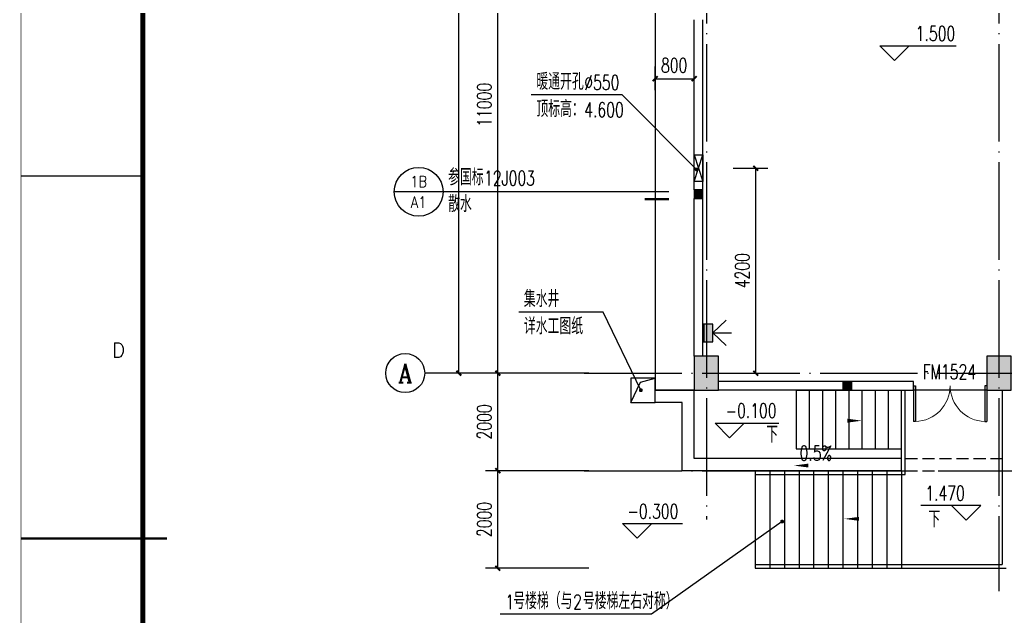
# Model space of a CAD drawing. Header units: millimetres. Extents: x 198973 to 283123, y 132052 to 191502.
# Drawn here: x 198973 to 219192, y 160182 to 172409 of the extents above; entities that cross this region are included whole.
import ezdxf
from ezdxf.enums import TextEntityAlignment as Align

# ---------------------------------------------------------------- set-up
doc = ezdxf.new("R2010")
doc.units = ezdxf.units.MM
doc.header["$LTSCALE"] = 1000
for name, pattern in [('CENTER', [2, 1.25, -0.25, 0.25, -0.25]), ('DASH', [0.35, 0.25, -0.1]), ('DOTE', [2.42, 2, -0.2, 0.02, -0.2])]:
    doc.linetypes.add(name, pattern=pattern)
doc.layers.get('0').update_dxf_attribs({"color": 8})
doc.layers.get('DEFPOINTS').update_dxf_attribs({"color": 8})
for name, color, linetype in [('-人员定位', 6, 'Continuous'), ('01', 8, 'Continuous'), ('3T_WOOD', 8, 'Continuous'), ('55', 8, 'Continuous'), ('AXIS', 8, 'Continuous'), ('COLUMN', 8, 'Continuous'), ('DIM_ELEV', 8, 'Continuous'), ('DIM_IDEN', 8, 'Continuous'), ('DIM_LEAD', 8, 'Continuous'), ('DIM_SYMB', 8, 'Continuous'), ('DOTE', 8, 'CENTER'), ('HQ', 8, 'Continuous'), ('PUB_DIM', 8, 'Continuous'), ('PUB_HATCH', 8, 'Continuous'), ('STAIR', 8, 'Continuous'), ('WALL', 8, 'Continuous'), ('WINDOW', 8, 'Continuous'), ('WINDOW_TEXT', 8, 'Continuous')]:
    doc.layers.add(name, color=color, linetype=linetype)
doc.styles.add('_TCH_AXIS', font='COMPLEX', dxfattribs={"bigfont": 'GBCBIG'})
doc.styles.add('_TCH_DIM', font='SIMPLEX', dxfattribs={"bigfont": 'GBCBIG'})
doc.styles.add('_TCH_DIM_T3', font='SIMPLEX', dxfattribs={"width": 0.705882, "bigfont": 'GBCBIG'})
doc.styles.add('_TCH_LABEL', font='COMPLEX', dxfattribs={"bigfont": 'GBCBIG'})
doc.styles.add('_TCH_WINDOW', font='SIMPLEX', dxfattribs={"height": 3.5, "bigfont": 'GBCBIG'})
doc.styles.get("Standard").update_dxf_attribs({"font": 'txt', "bigfont": 'gbcbig.shx'})
doc.dimstyles.new('_TCH_ARCH&&100', dxfattribs={"dimtxt": 297.5, "dimasz": 100, "dimexe": 250, "dimexo": 300, "dimgap": 126.25, "dimtad": 1, "dimdec": 0, "dimzin": 0, "dimdsep": 46, "dimtxsty": '_TCH_DIM_T3', "dimblk": 'ARCHTICK', "dimcen": 0.09, "dimclrt": 7, "dimazin": 2, "dimtfac": 1, "dimtdec": 0, "dimtix": 1, "dimtmove": 2, "dimatfit": 3, "dimfxl": 0, "dimtolj": 1, "dimtzin": 0, "dimarcsym": 0})

# ---------------------------------------------------------------- blocks, each defined once
blk = doc.blocks.new('GEDI_WK_A1')
at = {"color": 3}
for p, q in [((25, 371.25), (0, 371.25)), ((25, 297), (0, 297))]:
    blk.add_line(p, q, dxfattribs=at)
for points, const_width in [([(0, 0), (841, 0), (841, 594), (0, 594)], 0.1), ([(25, 10), (831, 10), (831, 584), (25, 584)], 1)]:
    blk.add_lwpolyline(points, close=True, dxfattribs=dict(at, const_width=const_width))
at = {"color": 3, "const_width": 0.5}
blk.add_lwpolyline([(30, 297), (0, 297)], dxfattribs=at)
at = {"color": 3}
blk.add_text('D', height=3, dxfattribs=at).set_placement((20, 334.12), align=Align.CENTER)
blk = doc.blocks.new('_ArchTick')
at = {"color": 0, "linetype": 'ByBlock', "const_width": 0.4}
blk.add_lwpolyline([(-0.5, -0.5), (0.5, 0.5)], dxfattribs=at)
blk = doc.blocks.new('*D37')
at = {"layer": 'AXIS', "color": 0, "lineweight": -2}
for p, q in [((208976, 182166), (207731, 182166)), ((207981, 165166), (207981, 182166)), ((208976, 165166), (207731, 165166))]:
    blk.add_line(p, q, dxfattribs=at)
at = {"layer": 'DEFPOINTS', "color": 0}
for p in [(207981, 182166), (209276, 182166), (209276, 165166)]:
    blk.add_point(p, dxfattribs=at)
at = {"layer": 'AXIS', "color": 0, "lineweight": -2, "xscale": 100, "yscale": 100, "zscale": 100}
for p, rotation in [((207981, 182166), 90), ((207981, 165166), 270)]:
    blk.add_blockref('_ArchTick', p, dxfattribs=dict(at, rotation=rotation))
at = {"layer": 'AXIS', "color": 7, "insert": (207706, 173666), "char_height": 297.5, "attachment_point": 5, "rotation": 90, "style": '_TCH_DIM_T3'}
blk.add_mtext('\\A1;17000', dxfattribs=at)
blk = doc.blocks.new('*D38')
at = {"layer": 'AXIS', "color": 0, "lineweight": -2}
for p, q in [((210650, 163166), (208531, 163166)), ((208781, 161166), (208781, 163166)), ((210650, 161166), (208531, 161166))]:
    blk.add_line(p, q, dxfattribs=at)
at = {"layer": 'DEFPOINTS', "color": 0}
for p in [(208781, 163166), (210950, 163166), (210950, 161166)]:
    blk.add_point(p, dxfattribs=at)
at = {"layer": 'AXIS', "color": 0, "lineweight": -2, "xscale": 100, "yscale": 100, "zscale": 100}
for p, rotation in [((208781, 163166), 90), ((208781, 161166), 270)]:
    blk.add_blockref('_ArchTick', p, dxfattribs=dict(at, rotation=rotation))
at = {"layer": 'AXIS', "color": 7, "insert": (208506, 162166), "char_height": 297.5, "attachment_point": 5, "rotation": 90, "style": '_TCH_DIM_T3'}
blk.add_mtext('\\A1;2000', dxfattribs=at)
blk = doc.blocks.new('*D39')
at = {"layer": 'AXIS', "color": 0, "lineweight": -2}
for p, q in [((210650, 165166), (208531, 165166)), ((208781, 163166), (208781, 165166)), ((210650, 163166), (208531, 163166))]:
    blk.add_line(p, q, dxfattribs=at)
at = {"layer": 'DEFPOINTS', "color": 0}
for p in [(208781, 165166), (210950, 165166), (210950, 163166)]:
    blk.add_point(p, dxfattribs=at)
at = {"layer": 'AXIS', "color": 0, "lineweight": -2, "xscale": 100, "yscale": 100, "zscale": 100}
for p, rotation in [((208781, 165166), 90), ((208781, 163166), 270)]:
    blk.add_blockref('_ArchTick', p, dxfattribs=dict(at, rotation=rotation))
at = {"layer": 'AXIS', "color": 7, "insert": (208506, 164166), "char_height": 297.5, "attachment_point": 5, "rotation": 90, "style": '_TCH_DIM_T3'}
blk.add_mtext('\\A1;2000', dxfattribs=at)
blk = doc.blocks.new('*D40')
at = {"layer": 'AXIS', "color": 0, "lineweight": -2}
for p, q in [((210650, 176166), (208531, 176166)), ((208781, 165166), (208781, 176166)), ((210650, 165166), (208531, 165166))]:
    blk.add_line(p, q, dxfattribs=at)
at = {"layer": 'DEFPOINTS', "color": 0}
for p in [(208781, 176166), (210950, 176166), (210950, 165166)]:
    blk.add_point(p, dxfattribs=at)
at = {"layer": 'AXIS', "color": 0, "lineweight": -2, "xscale": 100, "yscale": 100, "zscale": 100}
for p, rotation in [((208781, 176166), 90), ((208781, 165166), 270)]:
    blk.add_blockref('_ArchTick', p, dxfattribs=dict(at, rotation=rotation))
at = {"layer": 'AXIS', "color": 7, "insert": (208506, 170666), "char_height": 297.5, "attachment_point": 5, "rotation": 90, "style": '_TCH_DIM_T3'}
blk.add_mtext('\\A1;11000', dxfattribs=at)
blk = doc.blocks.new('*D70')
at = {"layer": 'DEFPOINTS', "color": 0}
for p in [(212810, 171201), (212010, 170666), (212810, 170666)]:
    blk.add_point(p, dxfattribs=at)
at = {"layer": 'PUB_DIM', "color": 0, "lineweight": -2}
for p, q in [((212010, 170966), (212010, 171451)), ((212810, 170966), (212810, 171451)), ((212010, 171201), (212810, 171201))]:
    blk.add_line(p, q, dxfattribs=at)
at = {"layer": 'PUB_DIM', "color": 0, "lineweight": -2, "xscale": 100, "yscale": 100, "zscale": 100, "rotation": 180}
blk.add_blockref('_ArchTick', (212010, 171201), dxfattribs=at)
at = {"layer": 'PUB_DIM', "color": 0, "lineweight": -2, "xscale": 100, "yscale": 100, "zscale": 100}
blk.add_blockref('_ArchTick', (212810, 171201), dxfattribs=at)
at = {"layer": 'PUB_DIM', "color": 7, "insert": (212399, 171476), "char_height": 297.5, "attachment_point": 5, "style": '_TCH_DIM_T3'}
blk.add_mtext('\\A1;800', dxfattribs=at)
blk = doc.blocks.new('*D179')
at = {"layer": 'DEFPOINTS', "color": 0}
for p in [(213310, 169366), (214072, 169366), (213310, 165165)]:
    blk.add_point(p, dxfattribs=at)
at = {"layer": 'PUB_DIM', "color": 0, "lineweight": -2}
for p, q in [((213610, 169366), (214322, 169366)), ((214072, 165165), (214072, 169366)), ((213610, 165165), (214322, 165165))]:
    blk.add_line(p, q, dxfattribs=at)
at = {"layer": 'PUB_DIM', "color": 0, "lineweight": -2, "xscale": 100, "yscale": 100, "zscale": 100}
for p, rotation in [((214072, 169366), 90), ((214072, 165165), 270)]:
    blk.add_blockref('_ArchTick', p, dxfattribs=dict(at, rotation=rotation))
at = {"layer": 'PUB_DIM', "color": 7, "insert": (213797, 167266), "char_height": 297.5, "attachment_point": 5, "rotation": 90, "style": '_TCH_DIM_T3'}
blk.add_mtext('\\A1;4200', dxfattribs=at)
blk = doc.blocks.new('*D192')
at = {"layer": 'DEFPOINTS', "color": 0}
for p in [(213310, 169366), (214072, 169366), (213310, 165165)]:
    blk.add_point(p, dxfattribs=at)
at = {"layer": 'PUB_DIM', "color": 0, "lineweight": -2}
for p, q in [((213610, 169366), (214322, 169366)), ((214072, 165165), (214072, 169366)), ((213610, 165165), (214322, 165165))]:
    blk.add_line(p, q, dxfattribs=at)
at = {"layer": 'PUB_DIM', "color": 0, "lineweight": -2, "xscale": 100, "yscale": 100, "zscale": 100}
for p, rotation in [((214072, 169366), 90), ((214072, 165165), 270)]:
    blk.add_blockref('_ArchTick', p, dxfattribs=dict(at, rotation=rotation))
at = {"layer": 'PUB_DIM', "color": 7, "insert": (213797, 167266), "char_height": 297.5, "attachment_point": 5, "rotation": 90, "style": '_TCH_DIM_T3'}
blk.add_mtext('\\A1;4200', dxfattribs=at)
blk = doc.blocks.new('_FZH')
blk.add_lwpolyline([(-0.5, -0.5), (0.5, -0.5), (0.5, 0.5), (-0.5, 0.5)], close=True)
at = {"layer": 'PUB_HATCH'}
blk.add_solid([(-0.5, -0.5), (0.5, -0.5), (-0.5, 0.5), (0.5, 0.5)], dxfattribs=at)
blk = doc.blocks.new('*D302')
at = {"layer": 'DEFPOINTS', "color": 0}
for p in [(212810, 171201), (212010, 170666), (212810, 170666)]:
    blk.add_point(p, dxfattribs=at)
at = {"layer": 'PUB_DIM', "color": 0, "lineweight": -2}
for p, q in [((212010, 170966), (212010, 171451)), ((212810, 170966), (212810, 171451)), ((212010, 171201), (212810, 171201))]:
    blk.add_line(p, q, dxfattribs=at)
at = {"layer": 'PUB_DIM', "color": 0, "lineweight": -2, "xscale": 100, "yscale": 100, "zscale": 100, "rotation": 180}
blk.add_blockref('_ArchTick', (212010, 171201), dxfattribs=at)
at = {"layer": 'PUB_DIM', "color": 0, "lineweight": -2, "xscale": 100, "yscale": 100, "zscale": 100}
blk.add_blockref('_ArchTick', (212810, 171201), dxfattribs=at)
at = {"layer": 'PUB_DIM', "color": 7, "insert": (212399, 171476), "char_height": 297.5, "attachment_point": 5, "style": '_TCH_DIM_T3'}
blk.add_mtext('\\A1;800', dxfattribs=at)
blk = doc.blocks.new('*D331')
at = {"layer": 'AXIS', "color": 0, "lineweight": -2}
for p, q in [((210650, 163166), (208531, 163166)), ((208781, 161166), (208781, 163166)), ((210650, 161166), (208531, 161166))]:
    blk.add_line(p, q, dxfattribs=at)
at = {"layer": 'DEFPOINTS', "color": 0}
for p in [(208781, 163166), (210950, 163166), (210950, 161166)]:
    blk.add_point(p, dxfattribs=at)
at = {"layer": 'AXIS', "color": 0, "lineweight": -2, "xscale": 100, "yscale": 100, "zscale": 100}
for p, rotation in [((208781, 163166), 90), ((208781, 161166), 270)]:
    blk.add_blockref('_ArchTick', p, dxfattribs=dict(at, rotation=rotation))
at = {"layer": 'AXIS', "color": 7, "insert": (208506, 162166), "char_height": 297.5, "attachment_point": 5, "rotation": 90, "style": '_TCH_DIM_T3'}
blk.add_mtext('\\A1;2000', dxfattribs=at)
blk = doc.blocks.new('*D332')
at = {"layer": 'AXIS', "color": 0, "lineweight": -2}
for p, q in [((210650, 165166), (208531, 165166)), ((208781, 163166), (208781, 165166)), ((210650, 163166), (208531, 163166))]:
    blk.add_line(p, q, dxfattribs=at)
at = {"layer": 'DEFPOINTS', "color": 0}
for p in [(208781, 165166), (210950, 165166), (210950, 163166)]:
    blk.add_point(p, dxfattribs=at)
at = {"layer": 'AXIS', "color": 0, "lineweight": -2, "xscale": 100, "yscale": 100, "zscale": 100}
for p, rotation in [((208781, 165166), 90), ((208781, 163166), 270)]:
    blk.add_blockref('_ArchTick', p, dxfattribs=dict(at, rotation=rotation))
at = {"layer": 'AXIS', "color": 7, "insert": (208506, 164166), "char_height": 297.5, "attachment_point": 5, "rotation": 90, "style": '_TCH_DIM_T3'}
blk.add_mtext('\\A1;2000', dxfattribs=at)
blk = doc.blocks.new('*D333')
at = {"layer": 'AXIS', "color": 0, "lineweight": -2}
for p, q in [((210650, 176166), (208531, 176166)), ((208781, 165166), (208781, 176166)), ((210650, 165166), (208531, 165166))]:
    blk.add_line(p, q, dxfattribs=at)
at = {"layer": 'DEFPOINTS', "color": 0}
for p in [(208781, 176166), (210950, 176166), (210950, 165166)]:
    blk.add_point(p, dxfattribs=at)
at = {"layer": 'AXIS', "color": 0, "lineweight": -2, "xscale": 100, "yscale": 100, "zscale": 100}
for p, rotation in [((208781, 176166), 90), ((208781, 165166), 270)]:
    blk.add_blockref('_ArchTick', p, dxfattribs=dict(at, rotation=rotation))
at = {"layer": 'AXIS', "color": 7, "insert": (208506, 170666), "char_height": 297.5, "attachment_point": 5, "rotation": 90, "style": '_TCH_DIM_T3'}
blk.add_mtext('\\A1;11000', dxfattribs=at)
blk = doc.blocks.new('*D335')
at = {"layer": 'AXIS', "color": 0, "lineweight": -2}
for p, q in [((208976, 182166), (207731, 182166)), ((207981, 165166), (207981, 182166)), ((208976, 165166), (207731, 165166))]:
    blk.add_line(p, q, dxfattribs=at)
at = {"layer": 'DEFPOINTS', "color": 0}
for p in [(207981, 182166), (209276, 182166), (209276, 165166)]:
    blk.add_point(p, dxfattribs=at)
at = {"layer": 'AXIS', "color": 0, "lineweight": -2, "xscale": 100, "yscale": 100, "zscale": 100}
for p, rotation in [((207981, 182166), 90), ((207981, 165166), 270)]:
    blk.add_blockref('_ArchTick', p, dxfattribs=dict(at, rotation=rotation))
at = {"layer": 'AXIS', "color": 7, "insert": (207706, 173666), "char_height": 297.5, "attachment_point": 5, "rotation": 90, "style": '_TCH_DIM_T3'}
blk.add_mtext('\\A1;17000', dxfattribs=at)
blk = doc.blocks.new('$DorLib2D$00000002')
for p, q in [((-0.5, 0), (-0.5, 0.4875)), ((-0.475, 0.4875), (-0.5, 0.4875)), ((-0.475, 0), (-0.475, 0.4875)), ((0.475, 0), (0.475, 0.4875)), ((0.475, 0.4875), (0.5, 0.4875)), ((0.5, 0), (0.5, 0.4875)), ((-0.5, 0), (-0.475, 0)), ((0.5, 0), (0.475, 0))]:
    blk.add_line(p, q)
at = {"lineweight": 13}
for centre, start, end in [((-0.4875, 0), 0, 88.53072), ((0.4875, 0), 91.46928, 180)]:
    blk.add_arc(centre, 0.4875, start, end, dxfattribs=at)
blk = doc.blocks.new('定位基站')
at = {"layer": '-人员定位', "ltscale": 0.01}
h = blk.add_hatch(color=256, dxfattribs=at)
h.dxf.hatch_style = 1
h.paths.add_polyline_path([(406524, 477798), (406524, 477617), (406162, 477617), (406162, 477798)])
at = {"layer": '-人员定位', "color": 6}
for p, q in [((406343, 477798), (406343, 478186)), ((406343, 477798), (406082, 478077)), ((406343, 477798), (406604, 478077)), ((406343, 477995), (406343, 477995)), ((406162, 477798), (406524, 477798)), ((406162, 477617), (406162, 477798)), ((406524, 477798), (406524, 477617)), ((406524, 477617), (406162, 477617))]:
    blk.add_line(p, q, dxfattribs=at)
for p in [(406343, 477798), (406162, 477617), (406343, 477617), (406524, 477617)]:
    blk.add_point(p, dxfattribs=at)

msp = doc.modelspace()

# ---------------------------------------------------------------- linework, layer by layer
for p, q in [((211706.9, 164982.9), (212010.4, 165065.5)), ((211510.4, 164565.5), (211706.9, 164982.9))]:
    msp.add_line(p, q)
msp.add_lwpolyline([(211510.4, 164565.5), (212010.4, 164565.5), (212010.4, 165065.5), (211510.4, 165065.5)], close=True)
at = {"layer": '01'}
msp.add_line((212560.4, 163166), (212560.4, 164565.5), dxfattribs=at)
at = {"layer": '3T_WOOD'}
for p, q in [((212810.4, 164815.5), (212010.4, 164815.5)), ((212010.4, 164815.5), (213060.4, 164815.5)), ((213060.4, 164815.5), (213060.4, 164815.5)), ((212560.4, 164565.5), (212010.4, 164565.5))]:
    msp.add_line(p, q, dxfattribs=at)
msp.add_lwpolyline([(256110.4, 183476), (212010.4, 183476), (212010.4, 164815.5)], dxfattribs=at)
at = {"layer": '55'}
for p, q in [((212810.4, 169641), (212990.4, 169091)), ((212810.4, 169091), (212990.4, 169641)), ((212810.4, 169641), (212990.4, 169641)), ((212810.4, 169091), (212810.4, 169641)), ((212990.4, 169641), (212990.4, 169091)), ((212990.4, 169091), (212810.4, 169091)), ((217060.4, 163166), (212560.4, 163166))]:
    msp.add_line(p, q, dxfattribs=at)
at = {"layer": '55', "linetype": 'DASH'}
for p, q in [((217140.4, 163416), (219130.4, 163416)), ((217140.4, 163166), (219130.4, 163166))]:
    msp.add_line(p, q, dxfattribs=at)
at = {"layer": 'AXIS'}
msp.add_line((210391.4, 165166), (207280.7, 165166), dxfattribs=at)
msp.add_circle((206880.7, 165166), 400, dxfattribs=at)
at = {"layer": 'DIM_ELEV'}
for p, q in [((216920, 171573.4), (216620, 171873.4)), ((216620, 171873.4), (218185, 171873.4)), ((216920, 171573.4), (217220, 171873.4)), ((213537, 163842.5), (213237, 164142.5)), ((213237, 164142.5), (214544.7, 164142.5)), ((213537, 163842.5), (213837, 164142.5)), ((218688.2, 162450.5), (217460.5, 162450.5)), ((218388.2, 162150.5), (218088.2, 162450.5)), ((218388.2, 162150.5), (218688.2, 162450.5)), ((211642, 161780.7), (211342, 162080.7)), ((211342, 162080.7), (212571.6, 162080.7)), ((211642, 161780.7), (211942, 162080.7))]:
    msp.add_line(p, q, dxfattribs=at)
at = {"layer": 'DIM_IDEN'}
for p, q in [((207657, 168882.3), (206657, 168882.3)), ((210523.9, 168882.3), (207657, 168882.3)), ((212291.3, 168882.3), (210523.9, 168882.3))]:
    msp.add_line(p, q, dxfattribs=at)
at = {"layer": 'DIM_IDEN', "const_width": 50}
msp.add_lwpolyline([(212291.3, 168732.3), (211791.3, 168732.3)], dxfattribs=at)
at = {"layer": 'DIM_IDEN'}
msp.add_circle((207157, 168882.3), 500, dxfattribs=at)
at = {"layer": 'DIM_LEAD'}
for p, q in [((211332.5, 170868.8), (209467.1, 170868.8)), ((212858.5, 169340), (211332.5, 170868.8)), ((210942.8, 166414.6), (209210.4, 166414.6)), ((211715.2, 164816.2), (210942.8, 166414.6)), ((214614.1, 162124), (211934.2, 160222.3)), ((211934.2, 160222.3), (208832, 160222.3))]:
    msp.add_line(p, q, dxfattribs=at)
at = {"layer": 'DIM_LEAD', "const_width": 40}
for points in [[(212872.6, 169325.9, 1), (212844.3, 169354.2, 1)], [(211723.9, 164798.2, 1), (211706.5, 164834.2, 1)], [(214630.4, 162135.6, 1), (214597.8, 162112.4, 1)]]:
    msp.add_lwpolyline(points, format="xyb", close=True, dxfattribs=at)
at = {"layer": 'DIM_SYMB'}
for points in [[(214581.8, 164191, 0, 0, 0), (216250.4, 164191, 0, 80, 0), (215950.4, 164191, 0, 0, 0)], [(215769.6, 163271.5, 0, 0, 0), (214854, 163271.5, 0, 80, 0), (215154, 163271.5, 0, 0, 0)], [(217509, 162179, 0, 0, 0), (215888, 162179, 0, 80, 0), (216188, 162179, 0, 0, 0)]]:
    msp.add_lwpolyline(points, format="xyseb", dxfattribs=at)
at = {"layer": 'DOTE', "linetype": 'DOTE'}
for p, q in [((213060.4, 184011), (213060.4, 162168.4)), ((219060.4, 184011), (219060.4, 160699.7)), ((210553.6, 165166), (257416.8, 165166)), ((210553.6, 163166), (257416.8, 163166))]:
    msp.add_line(p, q, dxfattribs=at)
at = {"layer": 'HQ'}
msp.add_line((214060.4, 163086), (217140.4, 163086), dxfattribs=at)
at = {"layer": 'STAIR'}
for p, q in [((212810.4, 163416), (212810.4, 164815.5)), ((214900.4, 164816), (214900.4, 163616)), ((214900.4, 164815.5), (215860.4, 164815.5)), ((215170.4, 164816), (215170.4, 163616)), ((215440.4, 164816), (215440.4, 163616)), ((215710.4, 164816), (215710.4, 163616)), ((215980.4, 164816), (215980.4, 163616)), ((216040.4, 164815.5), (217060.4, 164815.5)), ((216250.4, 164816), (216250.4, 163616)), ((216520.4, 164816), (216520.4, 163616)), ((216790.4, 164816), (216790.4, 163616)), ((217060.4, 163166), (217060.4, 164815.5)), ((217140.4, 163086), (217140.4, 164815.5)), ((219130.4, 164815.5), (219130.4, 161246)), ((214900.4, 163616), (217060.4, 163616)), ((217060.4, 163416), (212810.4, 163416)), ((214060.4, 163166), (217060.4, 163166)), ((214060.4, 163166), (214060.4, 161166)), ((214360.4, 163166), (214360.4, 161166)), ((214660.4, 163166), (214660.4, 161166)), ((214960.4, 163166), (214960.4, 161166)), ((215260.4, 163166), (215260.4, 161166)), ((215560.4, 163166), (215560.4, 161166)), ((215860.4, 163166), (215860.4, 161166)), ((216160.4, 163166), (216160.4, 161166)), ((216460.4, 163166), (216460.4, 161166)), ((216760.4, 163166), (216760.4, 161166)), ((217060.4, 163166), (217060.4, 161166)), ((214060.4, 161246), (219130.4, 161246)), ((214060.4, 161166), (217060.4, 161166)), ((216760.4, 161166), (219210.4, 161166))]:
    msp.add_line(p, q, dxfattribs=at)
at = {"layer": 'WALL'}
for p, q in [((212810.4, 168922.6), (212810.4, 172409.3)), ((212990.4, 168922.6), (212990.4, 172409.3)), ((212810.4, 165515.5), (212810.4, 168742.6)), ((212990.4, 165515.5), (212990.4, 168742.6)), ((215860.4, 164995.5), (213310.4, 164995.5)), ((217310.4, 164995.5), (216040.4, 164995.5)), ((217310.4, 164815.5), (217310.4, 164995.5)), ((215860.4, 164815.5), (213310.4, 164815.5)), ((216040.4, 164815.5), (217310.4, 164815.5))]:
    msp.add_line(p, q, dxfattribs=at)
at = {"layer": 'WINDOW', "linetype": 'DOTE'}
msp.add_line((218810.4, 164815.5), (217310.4, 164815.5), dxfattribs=at)

# ---------------------------------------------------------------- block references
at = {"layer": '-人员定位', "xscale": -1, "rotation": 270}
msp.add_blockref('定位基站', (-264608, -240353), dxfattribs=at)
at = {"xscale": 100, "yscale": 100, "zscale": 100}
msp.add_blockref('GEDI_WK_A1', (198997.9, 132076.8), dxfattribs=at)
at = {"layer": 'COLUMN', "xscale": 180, "yscale": 180, "zscale": 180}
for p in [(212900.4, 168832.6), (215950.4, 164905.5)]:
    msp.add_blockref('_FZH', p, dxfattribs=at)
at = {"layer": 'COLUMN', "linetype": 'DOTE', "xscale": 500, "yscale": 700, "zscale": 700}
for p in [(213060.4, 165165.5), (219060.4, 165165.5)]:
    msp.add_blockref('_FZH', p, dxfattribs=at)
at = {"layer": 'WINDOW', "linetype": 'DOTE'}
ref = msp.add_blockref('$DorLib2D$00000002', (218060.4, 164905.5), dxfattribs=dict(at, xscale=-1500, yscale=1500, zscale=-1500, rotation=180))
ref.add_attrib('A', 'FM1524', (217495.4, 165044.4), dxfattribs={"layer": 'WINDOW_TEXT', "linetype": 'DOTE', "height": 297.5, "style": '_TCH_WINDOW', "width": 0.705882})

# ---------------------------------------------------------------- texts
at = {"layer": 'AXIS', "color": 7, "style": '_TCH_AXIS', "width": 1.097495}
msp.add_text('A', height=385.9, dxfattribs=at).set_placement((206737.9, 164973), (207023.4, 164973), align=Align.FIT)
at = {"layer": 'DIM_ELEV', "color": 7, "style": '_TCH_DIM', "width": 0.705882}
for s, p in [('1.500', (217355, 171978.4)), ('-0.100', (213454.7, 164247.5)), ('1.470', (217550.5, 162555.5)), ('-0.300', (211441.6, 162185.7))]:
    msp.add_text(s, height=297.5, dxfattribs=at).set_placement(p)
at = {"layer": 'DIM_IDEN', "color": 7, "style": '_TCH_DIM'}
for s, p in [('参国标', (207762, 169013.3)), ('散水', (207762, 168468.2))]:
    msp.add_text(s, height=337.59, dxfattribs=at).set_placement(p)
at = {"layer": 'DIM_IDEN', "color": 7, "style": '_TCH_DIM', "width": 0.705882}
msp.add_text('12J003', height=297.5, dxfattribs=at).set_placement((208499.2, 169013.3))
at = {"layer": 'DIM_IDEN', "color": 7, "style": '_TCH_LABEL'}
for s, height, p, p2 in [('1B', 224.2, (206986.2, 168980.5), (207327.8, 168980.5)), ('A1', 228.73, (206993.6, 168556), (207320.4, 168556))]:
    msp.add_text(s, height=height, dxfattribs=at).set_placement(p, p2, align=Align.FIT)
at = {"layer": 'DIM_LEAD', "color": 7, "style": '_TCH_DIM'}
for s, p in [('暖通开孔', (209572.1, 170973.8)), ('顶标高：', (209572.1, 170413.8)), ('集水井', (209315.4, 166519.6)), ('详水工图纸', (209315.4, 165959.6)), ('号楼梯（与', (209097, 160327.3)), ('号楼梯左右对称）', (210525.7, 160327.3))]:
    msp.add_text(s, height=337.59, dxfattribs=at).set_placement(p)
at = {"layer": 'DIM_LEAD', "color": 7, "style": '_TCH_DIM', "width": 0.705882}
for s, p in [('%%c550', (210555.1, 170973.8)), ('4.600', (210555.1, 170413.8)), ('1', (208937, 160327.3)), ('2', (210325.7, 160327.3))]:
    msp.add_text(s, height=297.5, dxfattribs=at).set_placement(p)
at = {"layer": 'DIM_SYMB', "color": 7, "style": '_TCH_DIM'}
for p in [(214286.9, 163743.3), (217614, 162004)]:
    msp.add_text('下', height=337.6, dxfattribs=at).set_placement(p)
at = {"layer": 'DIM_SYMB', "color": 7, "style": '_TCH_DIM', "width": 0.705882}
msp.add_text('0.5%', height=297.5, dxfattribs=at).set_placement((214971.8, 163376.5))

# ---------------------------------------------------------------- dimensions: what is measured, and where the dimension line sits
at = {"layer": 'AXIS'}
for p1, p2, distance, picture, middle in [((209275.7, 165166), (209275.7, 182166), 1295, '*D37', (207705.7, 173666)), ((209275.7, 165166), (209275.7, 182166), 1295, '*D335', (207705.7, 173666)), ((210949.7, 165166), (210949.7, 176166), 2169, '*D40', (208505.7, 170666)), ((210949.7, 165166), (210949.7, 176166), 2169, '*D333', (208505.7, 170666)), ((210949.7, 163166), (210949.7, 165166), 2169, '*D39', (208505.7, 164166)), ((210949.7, 163166), (210949.7, 165166), 2169, '*D332', (208505.7, 164166)), ((210949.7, 161166), (210949.7, 163166), 2169, '*D38', (208505.7, 162166)), ((210949.7, 161166), (210949.7, 163166), 2169, '*D331', (208505.7, 162166))]:
    dim = msp.add_aligned_dim(p1=p1, p2=p2, distance=distance, dimstyle='_TCH_ARCH&&100', dxfattribs=at)
    dim.commit()
    dim.dimension.update_dxf_attribs({"geometry": picture, "text_midpoint": middle})
at = {"layer": 'PUB_DIM'}
for picture, dimtype in [('*D70', 129), ('*D302', 161)]:
    dim = msp.add_linear_dim(base=(212810.4, 171200.6), p1=(212010.4, 170666), p2=(212810.4, 170666), angle=0, dimstyle='_TCH_ARCH&&100', dxfattribs=at)
    dim.commit()
    dim.dimension.update_dxf_attribs({"geometry": picture, "text_midpoint": (212399, 171475.6), "dimtype": dimtype})
for picture in ['*D179', '*D192']:
    dim = msp.add_aligned_dim(p1=(213310.4252, 165165.4777), p2=(213310.4252, 169365.9709), distance=-761.187, dimstyle='_TCH_ARCH&&100', dxfattribs=at)
    dim.commit()
    dim.dimension.update_dxf_attribs({"geometry": picture, "text_midpoint": (213796.6122, 167265.7243)})

doc.saveas('drawing.dxf')
